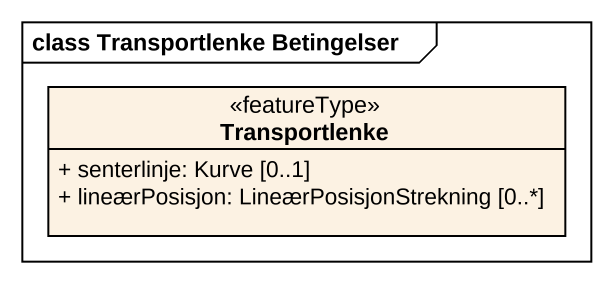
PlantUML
@startuml
mainframe class Transportlenke Betingelser
hide circle
hide empty members
skinparam classAttributeIconSize 0
class Transportlenke <<featureType>> {
  + senterlinje: Kurve [0..1]
  + lineærPosisjon: LineærPosisjonStrekning [0..*]
}
@enduml
